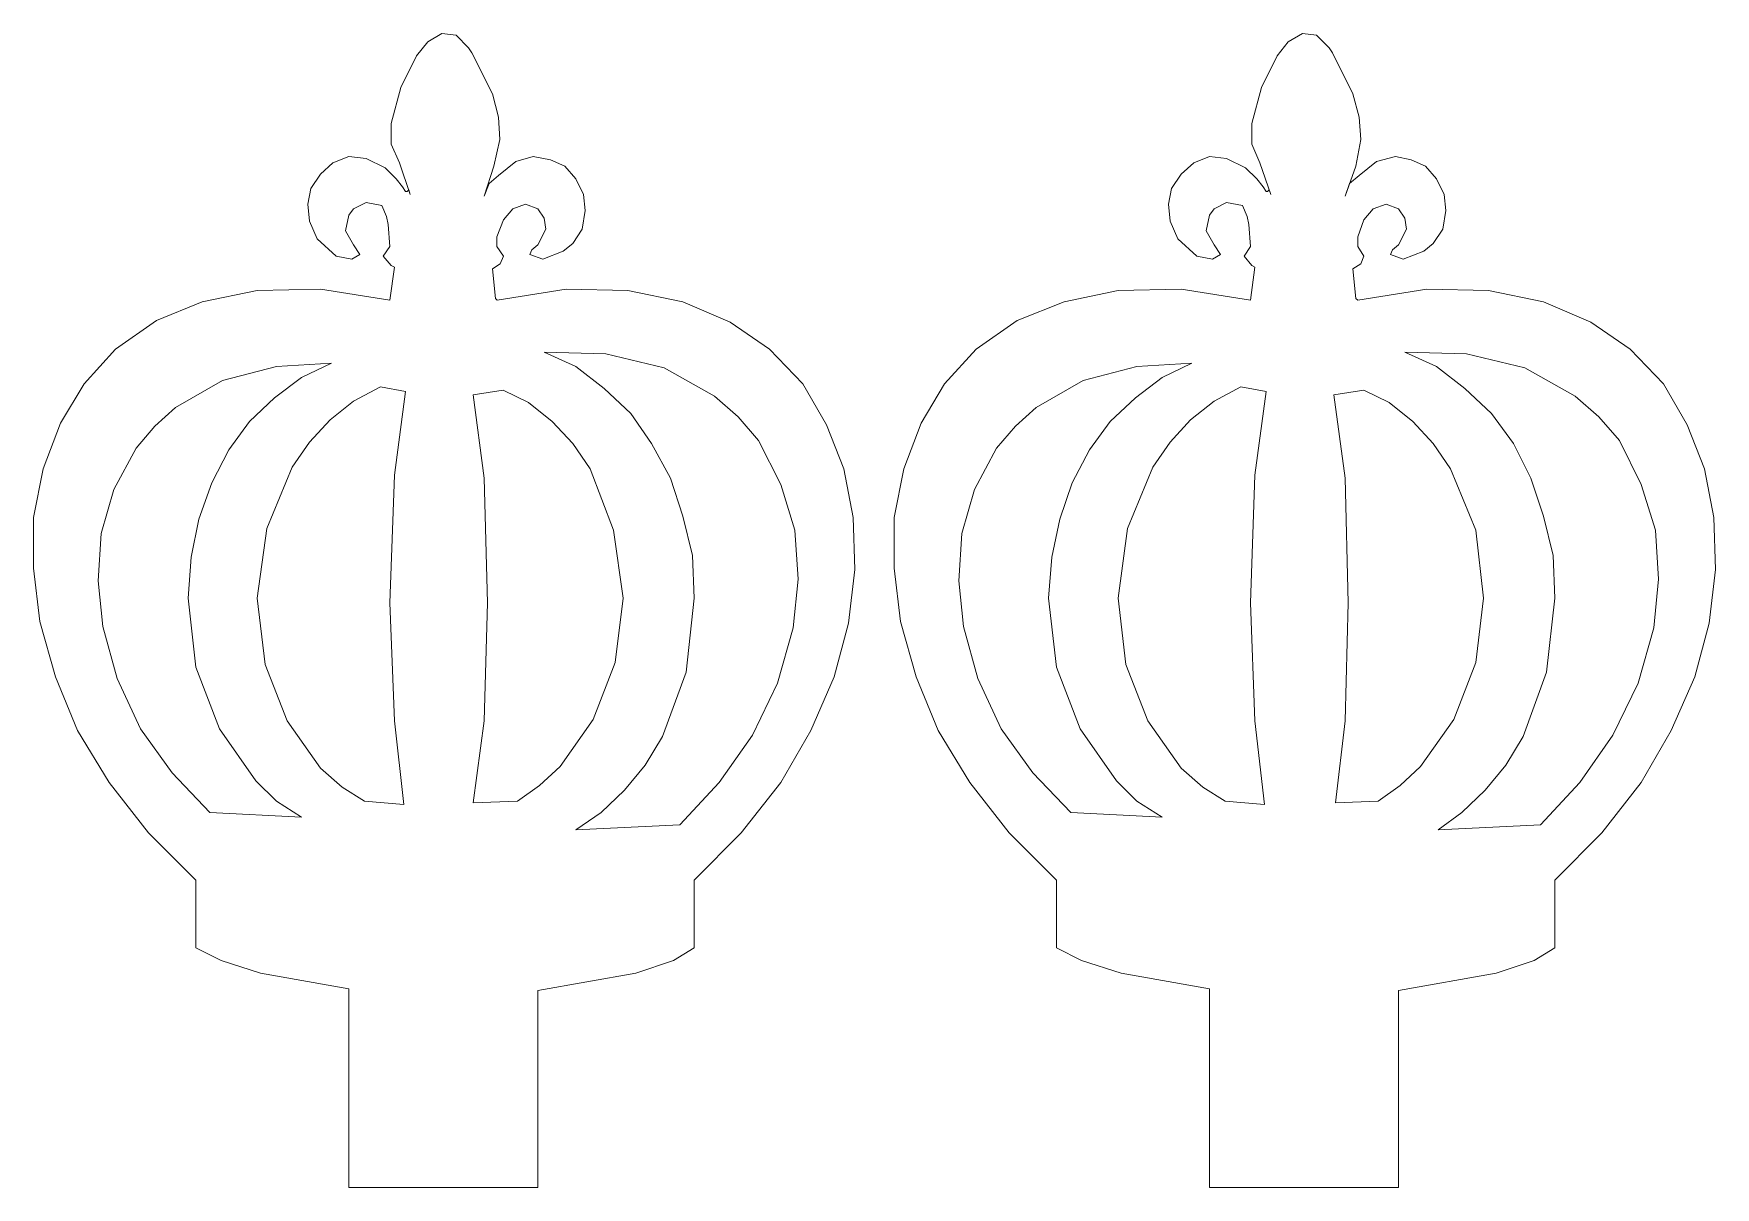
# Model space of a CAD drawing. Header units: inches. Extents: x -4.04 to 3.96, y -5.52 to 0.82.
# Drawn here: x 0.8892 to 1.2626, y -2.9756 to -2.7194 of the extents above; entities that cross this region are included whole.
import ezdxf

# ---------------------------------------------------------------- set-up
doc = ezdxf.new("R2010")
doc.units = ezdxf.units.IN
doc.header["$MEASUREMENT"] = 0
doc.layers.add('Katman 1', color=7, linetype='Continuous')

msp = doc.modelspace()

# ---------------------------------------------------------------- linework, layer by layer
at = {"layer": 'Katman 1', "color": 250, "lineweight": 9}
for points in [[(0.97421, -2.72428), (0.97421, -2.72428), (0.97668, -2.72117), (0.97668, -2.72117)], [(0.97668, -2.72117), (0.97668, -2.72117), (0.97979, -2.71937), (0.97979, -2.71937)], [(0.97979, -2.71937), (0.97979, -2.71937), (0.98297, -2.71974), (0.98297, -2.71974)], [(0.98297, -2.71974), (0.98297, -2.71974), (0.98572, -2.72254), (0.98572, -2.72254)], [(1.16531, -2.72428), (1.16531, -2.72428), (1.16773, -2.72117), (1.16773, -2.72117)], [(1.16773, -2.72117), (1.16773, -2.72117), (1.17089, -2.71937), (1.17089, -2.71937)], [(1.17089, -2.71937), (1.17089, -2.71937), (1.17405, -2.71974), (1.17405, -2.71974)], [(1.17405, -2.71974), (1.17405, -2.71974), (1.17687, -2.72254), (1.17687, -2.72254)], [(0.9707, -2.73132), (0.9707, -2.73132), (0.97421, -2.72428), (0.97421, -2.72428)], [(0.98572, -2.72254), (0.98572, -2.72254), (0.98646, -2.72361), (0.98646, -2.72361)], [(0.98646, -2.72361), (0.98646, -2.72361), (0.99104, -2.7327), (0.99104, -2.7327)], [(1.16178, -2.73132), (1.16178, -2.73132), (1.16531, -2.72428), (1.16531, -2.72428)], [(1.17687, -2.72254), (1.17687, -2.72254), (1.17756, -2.72361), (1.17756, -2.72361)], [(1.17756, -2.72361), (1.17756, -2.72361), (1.18207, -2.7327), (1.18207, -2.7327)], [(0.96859, -2.73934), (0.96859, -2.73934), (0.9707, -2.73132), (0.9707, -2.73132)], [(0.99104, -2.7327), (0.99104, -2.7327), (0.99239, -2.73794), (0.99239, -2.73794)], [(1.15969, -2.73934), (1.15969, -2.73934), (1.16178, -2.73132), (1.16178, -2.73132)], [(1.18207, -2.7327), (1.18207, -2.7327), (1.18351, -2.73794), (1.18351, -2.73794)], [(0.96859, -2.74388), (0.96859, -2.74388), (0.96859, -2.73934), (0.96859, -2.73934)], [(0.99239, -2.73794), (0.99239, -2.73794), (0.99272, -2.74286), (0.99272, -2.74286)], [(1.15969, -2.74388), (1.15969, -2.74388), (1.15969, -2.73934), (1.15969, -2.73934)], [(1.18351, -2.73794), (1.18351, -2.73794), (1.18385, -2.74286), (1.18385, -2.74286)], [(0.97039, -2.74808), (0.97039, -2.74808), (0.96859, -2.74388), (0.96859, -2.74388)], [(0.99272, -2.74286), (0.99272, -2.74286), (0.99137, -2.74879), (0.99137, -2.74879)], [(1.16144, -2.74808), (1.16144, -2.74808), (1.15969, -2.74388), (1.15969, -2.74388)], [(1.18385, -2.74286), (1.18385, -2.74286), (1.18278, -2.74879), (1.18278, -2.74879)], [(0.95286, -2.75055), (0.95286, -2.75055), (0.95565, -2.74808), (0.95565, -2.74808)], [(0.95565, -2.74808), (0.95565, -2.74808), (0.95919, -2.74668), (0.95919, -2.74668)], [(0.95919, -2.74668), (0.95919, -2.74668), (0.96303, -2.74706), (0.96303, -2.74706)], [(0.96303, -2.74706), (0.96303, -2.74706), (0.96721, -2.74917), (0.96721, -2.74917)], [(0.97281, -2.75508), (0.97281, -2.75508), (0.97039, -2.74808), (0.97039, -2.74808)], [(0.99239, -2.75088), (0.99239, -2.75088), (0.99626, -2.74774), (0.99626, -2.74774)], [(0.99626, -2.74774), (0.99626, -2.74774), (1.00008, -2.74668), (1.00008, -2.74668)], [(1.00008, -2.74668), (1.00008, -2.74668), (1.00397, -2.74737), (1.00397, -2.74737)], [(1.00397, -2.74737), (1.00397, -2.74737), (1.00712, -2.74879), (1.00712, -2.74879)], [(1.14395, -2.75055), (1.14395, -2.75055), (1.14676, -2.74808), (1.14676, -2.74808)], [(1.14676, -2.74808), (1.14676, -2.74808), (1.15024, -2.74668), (1.15024, -2.74668)], [(1.15024, -2.74668), (1.15024, -2.74668), (1.15407, -2.74706), (1.15407, -2.74706)], [(1.15407, -2.74706), (1.15407, -2.74706), (1.15829, -2.74917), (1.15829, -2.74917)], [(1.16391, -2.75508), (1.16391, -2.75508), (1.16144, -2.74808), (1.16144, -2.74808)], [(1.18351, -2.75088), (1.18351, -2.75088), (1.18738, -2.74774), (1.18738, -2.74774)], [(1.18738, -2.74774), (1.18738, -2.74774), (1.19154, -2.74668), (1.19154, -2.74668)], [(1.19154, -2.74668), (1.19154, -2.74668), (1.19502, -2.74737), (1.19502, -2.74737)], [(1.19502, -2.74737), (1.19502, -2.74737), (1.1982, -2.74879), (1.1982, -2.74879)], [(0.95074, -2.75372), (0.95074, -2.75372), (0.95286, -2.75055), (0.95286, -2.75055)], [(0.96721, -2.74917), (0.96721, -2.74917), (0.96968, -2.75159), (0.96968, -2.75159)], [(0.96968, -2.75159), (0.96968, -2.75159), (0.97106, -2.75335), (0.97106, -2.75335)], [(0.99137, -2.74879), (0.99137, -2.74879), (0.98923, -2.75546), (0.98923, -2.75546)], [(0.99032, -2.75268), (0.99032, -2.75268), (0.99239, -2.75088), (0.99239, -2.75088)], [(1.00712, -2.74879), (1.00712, -2.74879), (1.00955, -2.75159), (1.00955, -2.75159)], [(1.00955, -2.75159), (1.00955, -2.75159), (1.0113, -2.75508), (1.0113, -2.75508)], [(1.14185, -2.75372), (1.14185, -2.75372), (1.14395, -2.75055), (1.14395, -2.75055)], [(1.15829, -2.74917), (1.15829, -2.74917), (1.16074, -2.75159), (1.16074, -2.75159)], [(1.16074, -2.75159), (1.16074, -2.75159), (1.16216, -2.75335), (1.16216, -2.75335)], [(1.18278, -2.74879), (1.18278, -2.74879), (1.18036, -2.75546), (1.18036, -2.75546)], [(1.18138, -2.75268), (1.18138, -2.75268), (1.18351, -2.75088), (1.18351, -2.75088)], [(1.1982, -2.74879), (1.1982, -2.74879), (1.20065, -2.75159), (1.20065, -2.75159)], [(1.20065, -2.75159), (1.20065, -2.75159), (1.2024, -2.75508), (1.2024, -2.75508)], [(0.95004, -2.75721), (0.95004, -2.75721), (0.95074, -2.75372), (0.95074, -2.75372)], [(0.97106, -2.75335), (0.97106, -2.75335), (0.97177, -2.75441), (0.97177, -2.75441)], [(0.97177, -2.75441), (0.97177, -2.75441), (0.97213, -2.75441), (0.97213, -2.75441)], [(0.97213, -2.75441), (0.97213, -2.75441), (0.97246, -2.75404), (0.97246, -2.75404)], [(0.97246, -2.75404), (0.97246, -2.75404), (0.97281, -2.75508), (0.97281, -2.75508)], [(0.98923, -2.75546), (0.98923, -2.75546), (0.99032, -2.75268), (0.99032, -2.75268)], [(1.0113, -2.75508), (1.0113, -2.75508), (1.01166, -2.75861), (1.01166, -2.75861)], [(1.14113, -2.75721), (1.14113, -2.75721), (1.14185, -2.75372), (1.14185, -2.75372)], [(1.16216, -2.75335), (1.16216, -2.75335), (1.16287, -2.75441), (1.16287, -2.75441)], [(1.16287, -2.75441), (1.16287, -2.75441), (1.16318, -2.75441), (1.16318, -2.75441)], [(1.16318, -2.75441), (1.16318, -2.75441), (1.16354, -2.75404), (1.16354, -2.75404)], [(1.16354, -2.75404), (1.16354, -2.75404), (1.16391, -2.75508), (1.16391, -2.75508)], [(1.18036, -2.75546), (1.18036, -2.75546), (1.18138, -2.75268), (1.18138, -2.75268)], [(1.2024, -2.75508), (1.2024, -2.75508), (1.20274, -2.75861), (1.20274, -2.75861)], [(0.95041, -2.76104), (0.95041, -2.76104), (0.95004, -2.75721), (0.95004, -2.75721)], [(0.96023, -2.75824), (0.96023, -2.75824), (0.95919, -2.75966), (0.95919, -2.75966)], [(0.96303, -2.75683), (0.96303, -2.75683), (0.96023, -2.75824), (0.96023, -2.75824)], [(0.96652, -2.75752), (0.96652, -2.75752), (0.96303, -2.75683), (0.96303, -2.75683)], [(0.96755, -2.75999), (0.96755, -2.75999), (0.96652, -2.75752), (0.96652, -2.75752)], [(0.99557, -2.75824), (0.99557, -2.75824), (0.99348, -2.7607), (0.99348, -2.7607)], [(0.99839, -2.75721), (0.99839, -2.75721), (0.99557, -2.75824), (0.99557, -2.75824)], [(1.00115, -2.75824), (1.00115, -2.75824), (0.99839, -2.75721), (0.99839, -2.75721)], [(1.00255, -2.76033), (1.00255, -2.76033), (1.00115, -2.75824), (1.00115, -2.75824)], [(1.01166, -2.75861), (1.01166, -2.75861), (1.01095, -2.76279), (1.01095, -2.76279)], [(1.14151, -2.76104), (1.14151, -2.76104), (1.14113, -2.75721), (1.14113, -2.75721)], [(1.15129, -2.75824), (1.15129, -2.75824), (1.15024, -2.75966), (1.15024, -2.75966)], [(1.15407, -2.75683), (1.15407, -2.75683), (1.15129, -2.75824), (1.15129, -2.75824)], [(1.15757, -2.75752), (1.15757, -2.75752), (1.15407, -2.75683), (1.15407, -2.75683)], [(1.15865, -2.75999), (1.15865, -2.75999), (1.15757, -2.75752), (1.15757, -2.75752)], [(1.18662, -2.75824), (1.18662, -2.75824), (1.18454, -2.7607), (1.18454, -2.7607)], [(1.18947, -2.75721), (1.18947, -2.75721), (1.18662, -2.75824), (1.18662, -2.75824)], [(1.19225, -2.75824), (1.19225, -2.75824), (1.18947, -2.75721), (1.18947, -2.75721)], [(1.19365, -2.76033), (1.19365, -2.76033), (1.19225, -2.75824), (1.19225, -2.75824)], [(1.20274, -2.75861), (1.20274, -2.75861), (1.20207, -2.76279), (1.20207, -2.76279)], [(0.95217, -2.76491), (0.95217, -2.76491), (0.95041, -2.76104), (0.95041, -2.76104)], [(0.95919, -2.75966), (0.95919, -2.75966), (0.95843, -2.76315), (0.95843, -2.76315)], [(0.95843, -2.76315), (0.95843, -2.76315), (0.96023, -2.76628), (0.96023, -2.76628)], [(0.96793, -2.76172), (0.96793, -2.76172), (0.96755, -2.75999), (0.96755, -2.75999)], [(0.96826, -2.76666), (0.96826, -2.76666), (0.96793, -2.76172), (0.96793, -2.76172)], [(0.99348, -2.7607), (0.99348, -2.7607), (0.99206, -2.76452), (0.99206, -2.76452)], [(1.00115, -2.76628), (1.00115, -2.76628), (1.00288, -2.76279), (1.00288, -2.76279)], [(1.00288, -2.76279), (1.00288, -2.76279), (1.00255, -2.76033), (1.00255, -2.76033)], [(1.01095, -2.76279), (1.01095, -2.76279), (1.00888, -2.76594), (1.00888, -2.76594)], [(1.14327, -2.76491), (1.14327, -2.76491), (1.14151, -2.76104), (1.14151, -2.76104)], [(1.15024, -2.75966), (1.15024, -2.75966), (1.14953, -2.76315), (1.14953, -2.76315)], [(1.14953, -2.76315), (1.14953, -2.76315), (1.15129, -2.76628), (1.15129, -2.76628)], [(1.159, -2.76172), (1.159, -2.76172), (1.15865, -2.75999), (1.15865, -2.75999)], [(1.15936, -2.76666), (1.15936, -2.76666), (1.159, -2.76172), (1.159, -2.76172)], [(1.18454, -2.7607), (1.18454, -2.7607), (1.18318, -2.76452), (1.18318, -2.76452)], [(1.19225, -2.76628), (1.19225, -2.76628), (1.194, -2.76279), (1.194, -2.76279)], [(1.194, -2.76279), (1.194, -2.76279), (1.19365, -2.76033), (1.19365, -2.76033)], [(1.20207, -2.76279), (1.20207, -2.76279), (1.19994, -2.76594), (1.19994, -2.76594)], [(0.95637, -2.76875), (0.95637, -2.76875), (0.95217, -2.76491), (0.95217, -2.76491)], [(0.96023, -2.76628), (0.96023, -2.76628), (0.96161, -2.76839), (0.96161, -2.76839)], [(0.96683, -2.76875), (0.96683, -2.76875), (0.96826, -2.76666), (0.96826, -2.76666)], [(0.99206, -2.76452), (0.99206, -2.76452), (0.99206, -2.76666), (0.99206, -2.76666)], [(0.99206, -2.76666), (0.99206, -2.76666), (0.99348, -2.76875), (0.99348, -2.76875)], [(0.99977, -2.76737), (0.99977, -2.76737), (1.00115, -2.76628), (1.00115, -2.76628)], [(1.00888, -2.76594), (1.00888, -2.76594), (1.00675, -2.7677), (1.00675, -2.7677)], [(1.14742, -2.76875), (1.14742, -2.76875), (1.14327, -2.76491), (1.14327, -2.76491)], [(1.15129, -2.76628), (1.15129, -2.76628), (1.15269, -2.76839), (1.15269, -2.76839)], [(1.15796, -2.76875), (1.15796, -2.76875), (1.15936, -2.76666), (1.15936, -2.76666)], [(1.18318, -2.76452), (1.18318, -2.76452), (1.18318, -2.76666), (1.18318, -2.76666)], [(1.18318, -2.76666), (1.18318, -2.76666), (1.18454, -2.76875), (1.18454, -2.76875)], [(1.19087, -2.76737), (1.19087, -2.76737), (1.19225, -2.76628), (1.19225, -2.76628)], [(1.19994, -2.76594), (1.19994, -2.76594), (1.19785, -2.7677), (1.19785, -2.7677)], [(0.95985, -2.76944), (0.95985, -2.76944), (0.95637, -2.76875), (0.95637, -2.76875)], [(0.96161, -2.76839), (0.96161, -2.76839), (0.95985, -2.76944), (0.95985, -2.76944)], [(0.96859, -2.77086), (0.96859, -2.77086), (0.96683, -2.76875), (0.96683, -2.76875)], [(0.99277, -2.77048), (0.99277, -2.77048), (0.99104, -2.77157), (0.99104, -2.77157)], [(0.99348, -2.76875), (0.99348, -2.76875), (0.99277, -2.77048), (0.99277, -2.77048)], [(0.99939, -2.76839), (0.99939, -2.76839), (0.99977, -2.76737), (0.99977, -2.76737)], [(1.00221, -2.76944), (1.00221, -2.76944), (0.99939, -2.76839), (0.99939, -2.76839)], [(1.00675, -2.7677), (1.00675, -2.7677), (1.00221, -2.76944), (1.00221, -2.76944)], [(1.15096, -2.76944), (1.15096, -2.76944), (1.14742, -2.76875), (1.14742, -2.76875)], [(1.15269, -2.76839), (1.15269, -2.76839), (1.15096, -2.76944), (1.15096, -2.76944)], [(1.15969, -2.77086), (1.15969, -2.77086), (1.15796, -2.76875), (1.15796, -2.76875)], [(1.18385, -2.77048), (1.18385, -2.77048), (1.18207, -2.77157), (1.18207, -2.77157)], [(1.18454, -2.76875), (1.18454, -2.76875), (1.18385, -2.77048), (1.18385, -2.77048)], [(1.19049, -2.76839), (1.19049, -2.76839), (1.19087, -2.76737), (1.19087, -2.76737)], [(1.19329, -2.76944), (1.19329, -2.76944), (1.19049, -2.76839), (1.19049, -2.76839)], [(1.19785, -2.7677), (1.19785, -2.7677), (1.19329, -2.76944), (1.19329, -2.76944)], [(0.96826, -2.77855), (0.96826, -2.77855), (0.9693, -2.77119), (0.9693, -2.77119)], [(0.9693, -2.77119), (0.9693, -2.77119), (0.96859, -2.77086), (0.96859, -2.77086)], [(0.99104, -2.77157), (0.99104, -2.77157), (0.9917, -2.77817), (0.9917, -2.77817)], [(1.15936, -2.77855), (1.15936, -2.77855), (1.16035, -2.77119), (1.16035, -2.77119)], [(1.16035, -2.77119), (1.16035, -2.77119), (1.15969, -2.77086), (1.15969, -2.77086)], [(1.18207, -2.77157), (1.18207, -2.77157), (1.18278, -2.77817), (1.18278, -2.77817)], [(0.92661, -2.7789), (0.92661, -2.7789), (0.93883, -2.77642), (0.93883, -2.77642)], [(0.93883, -2.77642), (0.93883, -2.77642), (0.95286, -2.77608), (0.95286, -2.77608)], [(0.95286, -2.77608), (0.95286, -2.77608), (0.96826, -2.77855), (0.96826, -2.77855)], [(0.99208, -2.77855), (0.99208, -2.77855), (1.00746, -2.77608), (1.00746, -2.77608)], [(1.00746, -2.77608), (1.00746, -2.77608), (1.0211, -2.77642), (1.0211, -2.77642)], [(1.0211, -2.77642), (1.0211, -2.77642), (1.03335, -2.7789), (1.03335, -2.7789)], [(1.11802, -2.7789), (1.11802, -2.7789), (1.12996, -2.77642), (1.12996, -2.77642)], [(1.12996, -2.77642), (1.12996, -2.77642), (1.14395, -2.77608), (1.14395, -2.77608)], [(1.14395, -2.77608), (1.14395, -2.77608), (1.15936, -2.77855), (1.15936, -2.77855)], [(1.18318, -2.77855), (1.18318, -2.77855), (1.19854, -2.77608), (1.19854, -2.77608)], [(1.19854, -2.77608), (1.19854, -2.77608), (1.21218, -2.77642), (1.21218, -2.77642)], [(1.21218, -2.77642), (1.21218, -2.77642), (1.22445, -2.7789), (1.22445, -2.7789)], [(0.9165, -2.78308), (0.9165, -2.78308), (0.92661, -2.7789), (0.92661, -2.7789)], [(0.9917, -2.77817), (0.9917, -2.77817), (0.99208, -2.77855), (0.99208, -2.77855)], [(1.03335, -2.7789), (1.03335, -2.7789), (1.04384, -2.78341), (1.04384, -2.78341)], [(1.10755, -2.78308), (1.10755, -2.78308), (1.11802, -2.7789), (1.11802, -2.7789)], [(1.18278, -2.77817), (1.18278, -2.77817), (1.18318, -2.77855), (1.18318, -2.77855)], [(1.22445, -2.7789), (1.22445, -2.7789), (1.23494, -2.78341), (1.23494, -2.78341)], [(0.90737, -2.78941), (0.90737, -2.78941), (0.9165, -2.78308), (0.9165, -2.78308)], [(1.04384, -2.78341), (1.04384, -2.78341), (1.05257, -2.78941), (1.05257, -2.78941)], [(1.09848, -2.78941), (1.09848, -2.78941), (1.10755, -2.78308), (1.10755, -2.78308)], [(1.23494, -2.78341), (1.23494, -2.78341), (1.24369, -2.78941), (1.24369, -2.78941)], [(0.90039, -2.7971), (0.90039, -2.7971), (0.90737, -2.78941), (0.90737, -2.78941)], [(0.95532, -2.79255), (0.95532, -2.79255), (0.94308, -2.79326), (0.94308, -2.79326)], [(0.94868, -2.7957), (0.94868, -2.7957), (0.95532, -2.79255), (0.95532, -2.79255)], [(1.00955, -2.79326), (1.00955, -2.79326), (1.00255, -2.79008), (1.00255, -2.79008)], [(1.00255, -2.79008), (1.00255, -2.79008), (1.01622, -2.79044), (1.01622, -2.79044)], [(1.01622, -2.79044), (1.01622, -2.79044), (1.02919, -2.79357), (1.02919, -2.79357)], [(1.05257, -2.78941), (1.05257, -2.78941), (1.05995, -2.7971), (1.05995, -2.7971)], [(1.09144, -2.7971), (1.09144, -2.7971), (1.09848, -2.78941), (1.09848, -2.78941)], [(1.14638, -2.79255), (1.14638, -2.79255), (1.13416, -2.79326), (1.13416, -2.79326)], [(1.13975, -2.7957), (1.13975, -2.7957), (1.14638, -2.79255), (1.14638, -2.79255)], [(1.20065, -2.79326), (1.20065, -2.79326), (1.19365, -2.79008), (1.19365, -2.79008)], [(1.19365, -2.79008), (1.19365, -2.79008), (1.20731, -2.79044), (1.20731, -2.79044)], [(1.20731, -2.79044), (1.20731, -2.79044), (1.22025, -2.79357), (1.22025, -2.79357)], [(1.24369, -2.78941), (1.24369, -2.78941), (1.25105, -2.7971), (1.25105, -2.7971)], [(0.93114, -2.79639), (0.93114, -2.79639), (0.92065, -2.80237), (0.92065, -2.80237)], [(0.94308, -2.79326), (0.94308, -2.79326), (0.93114, -2.79639), (0.93114, -2.79639)], [(0.9427, -2.80024), (0.9427, -2.80024), (0.94868, -2.7957), (0.94868, -2.7957)], [(1.01586, -2.79815), (1.01586, -2.79815), (1.00955, -2.79326), (1.00955, -2.79326)], [(1.02919, -2.79357), (1.02919, -2.79357), (1.04035, -2.7999), (1.04035, -2.7999)], [(1.12224, -2.79639), (1.12224, -2.79639), (1.11175, -2.80237), (1.11175, -2.80237)], [(1.13416, -2.79326), (1.13416, -2.79326), (1.12224, -2.79639), (1.12224, -2.79639)], [(1.1338, -2.80024), (1.1338, -2.80024), (1.13975, -2.7957), (1.13975, -2.7957)], [(1.20694, -2.79815), (1.20694, -2.79815), (1.20065, -2.79326), (1.20065, -2.79326)], [(1.22025, -2.79357), (1.22025, -2.79357), (1.23145, -2.7999), (1.23145, -2.7999)], [(0.89514, -2.80586), (0.89514, -2.80586), (0.90039, -2.7971), (0.90039, -2.7971)], [(0.93712, -2.80553), (0.93712, -2.80553), (0.9427, -2.80024), (0.9427, -2.80024)], [(0.96617, -2.79779), (0.96617, -2.79779), (0.96023, -2.80095), (0.96023, -2.80095)], [(0.97177, -2.79886), (0.97177, -2.79886), (0.96617, -2.79779), (0.96617, -2.79779)], [(0.9693, -2.81739), (0.9693, -2.81739), (0.97177, -2.79886), (0.97177, -2.79886)], [(0.99343, -2.7985), (0.99343, -2.7985), (0.98681, -2.79957), (0.98681, -2.79957)], [(0.98681, -2.79957), (0.98681, -2.79957), (0.98923, -2.81808), (0.98923, -2.81808)], [(0.99906, -2.80128), (0.99906, -2.80128), (0.99343, -2.7985), (0.99343, -2.7985)], [(1.02177, -2.80375), (1.02177, -2.80375), (1.01586, -2.79815), (1.01586, -2.79815)], [(1.04035, -2.7999), (1.04035, -2.7999), (1.04559, -2.80444), (1.04559, -2.80444)], [(1.05995, -2.7971), (1.05995, -2.7971), (1.0652, -2.80624), (1.0652, -2.80624)], [(1.08622, -2.80586), (1.08622, -2.80586), (1.09144, -2.7971), (1.09144, -2.7971)], [(1.1282, -2.80553), (1.1282, -2.80553), (1.1338, -2.80024), (1.1338, -2.80024)], [(1.15724, -2.79779), (1.15724, -2.79779), (1.15129, -2.80095), (1.15129, -2.80095)], [(1.16287, -2.79886), (1.16287, -2.79886), (1.15724, -2.79779), (1.15724, -2.79779)], [(1.16035, -2.81739), (1.16035, -2.81739), (1.16287, -2.79886), (1.16287, -2.79886)], [(1.18454, -2.7985), (1.18454, -2.7985), (1.17789, -2.79957), (1.17789, -2.79957)], [(1.17789, -2.79957), (1.17789, -2.79957), (1.18036, -2.81808), (1.18036, -2.81808)], [(1.19016, -2.80128), (1.19016, -2.80128), (1.18454, -2.7985), (1.18454, -2.7985)], [(1.21287, -2.80375), (1.21287, -2.80375), (1.20694, -2.79815), (1.20694, -2.79815)], [(1.23145, -2.7999), (1.23145, -2.7999), (1.23669, -2.80444), (1.23669, -2.80444)], [(1.25105, -2.7971), (1.25105, -2.7971), (1.25629, -2.80624), (1.25629, -2.80624)], [(0.92065, -2.80237), (0.92065, -2.80237), (0.91612, -2.80653), (0.91612, -2.80653)], [(0.96023, -2.80095), (0.96023, -2.80095), (0.95499, -2.80515), (0.95499, -2.80515)], [(1.0043, -2.80548), (1.0043, -2.80548), (0.99906, -2.80128), (0.99906, -2.80128)], [(1.02637, -2.81039), (1.02637, -2.81039), (1.02177, -2.80375), (1.02177, -2.80375)], [(1.11175, -2.80237), (1.11175, -2.80237), (1.10717, -2.80653), (1.10717, -2.80653)], [(1.15129, -2.80095), (1.15129, -2.80095), (1.14602, -2.80515), (1.14602, -2.80515)], [(1.1954, -2.80548), (1.1954, -2.80548), (1.19016, -2.80128), (1.19016, -2.80128)], [(1.21778, -2.81039), (1.21778, -2.81039), (1.21287, -2.80375), (1.21287, -2.80375)], [(0.89128, -2.81599), (0.89128, -2.81599), (0.89514, -2.80586), (0.89514, -2.80586)], [(0.91612, -2.80653), (0.91612, -2.80653), (0.91192, -2.81141), (0.91192, -2.81141)], [(0.93254, -2.81179), (0.93254, -2.81179), (0.93712, -2.80553), (0.93712, -2.80553)], [(0.95499, -2.80515), (0.95499, -2.80515), (0.95041, -2.81006), (0.95041, -2.81006)], [(1.00888, -2.81039), (1.00888, -2.81039), (1.0043, -2.80548), (1.0043, -2.80548)], [(1.04559, -2.80444), (1.04559, -2.80444), (1.05015, -2.80973), (1.05015, -2.80973)], [(1.0652, -2.80624), (1.0652, -2.80624), (1.06904, -2.81599), (1.06904, -2.81599)], [(1.08237, -2.81599), (1.08237, -2.81599), (1.08622, -2.80586), (1.08622, -2.80586)], [(1.10717, -2.80653), (1.10717, -2.80653), (1.10297, -2.81141), (1.10297, -2.81141)], [(1.12364, -2.81179), (1.12364, -2.81179), (1.1282, -2.80553), (1.1282, -2.80553)], [(1.14602, -2.80515), (1.14602, -2.80515), (1.14151, -2.81006), (1.14151, -2.81006)], [(1.19994, -2.81039), (1.19994, -2.81039), (1.1954, -2.80548), (1.1954, -2.80548)], [(1.23669, -2.80444), (1.23669, -2.80444), (1.24127, -2.80973), (1.24127, -2.80973)], [(1.25629, -2.80624), (1.25629, -2.80624), (1.26016, -2.81599), (1.26016, -2.81599)], [(0.91192, -2.81141), (0.91192, -2.81141), (0.90701, -2.82057), (0.90701, -2.82057)], [(0.95041, -2.81006), (0.95041, -2.81006), (0.94659, -2.81561), (0.94659, -2.81561)], [(1.01272, -2.81599), (1.01272, -2.81599), (1.00888, -2.81039), (1.00888, -2.81039)], [(1.03057, -2.81808), (1.03057, -2.81808), (1.02637, -2.81039), (1.02637, -2.81039)], [(1.05015, -2.80973), (1.05015, -2.80973), (1.05508, -2.81946), (1.05508, -2.81946)], [(1.10297, -2.81141), (1.10297, -2.81141), (1.09811, -2.82057), (1.09811, -2.82057)], [(1.14151, -2.81006), (1.14151, -2.81006), (1.13765, -2.81561), (1.13765, -2.81561)], [(1.2038, -2.81599), (1.2038, -2.81599), (1.19994, -2.81039), (1.19994, -2.81039)], [(1.22163, -2.81808), (1.22163, -2.81808), (1.21778, -2.81039), (1.21778, -2.81039)], [(1.24127, -2.80973), (1.24127, -2.80973), (1.24612, -2.81946), (1.24612, -2.81946)], [(0.92872, -2.81913), (0.92872, -2.81913), (0.93254, -2.81179), (0.93254, -2.81179)], [(1.1198, -2.81913), (1.1198, -2.81913), (1.12364, -2.81179), (1.12364, -2.81179)], [(0.88919, -2.82684), (0.88919, -2.82684), (0.89128, -2.81599), (0.89128, -2.81599)], [(0.9259, -2.8272), (0.9259, -2.8272), (0.92872, -2.81913), (0.92872, -2.81913)], [(0.94659, -2.81561), (0.94659, -2.81561), (0.94096, -2.82928), (0.94096, -2.82928)], [(0.96826, -2.84577), (0.96826, -2.84577), (0.9693, -2.81739), (0.9693, -2.81739)], [(0.98923, -2.81808), (0.98923, -2.81808), (0.98995, -2.84577), (0.98995, -2.84577)], [(1.01793, -2.82962), (1.01793, -2.82962), (1.01272, -2.81599), (1.01272, -2.81599)], [(1.03335, -2.82648), (1.03335, -2.82648), (1.03057, -2.81808), (1.03057, -2.81808)], [(1.06904, -2.81599), (1.06904, -2.81599), (1.07117, -2.82684), (1.07117, -2.82684)], [(1.08026, -2.82684), (1.08026, -2.82684), (1.08237, -2.81599), (1.08237, -2.81599)], [(1.117, -2.8272), (1.117, -2.8272), (1.1198, -2.81913), (1.1198, -2.81913)], [(1.13765, -2.81561), (1.13765, -2.81561), (1.13207, -2.82928), (1.13207, -2.82928)], [(1.15936, -2.84577), (1.15936, -2.84577), (1.16035, -2.81739), (1.16035, -2.81739)], [(1.18036, -2.81808), (1.18036, -2.81808), (1.18104, -2.84577), (1.18104, -2.84577)], [(1.20938, -2.82962), (1.20938, -2.82962), (1.2038, -2.81599), (1.2038, -2.81599)], [(1.22445, -2.82648), (1.22445, -2.82648), (1.22163, -2.81808), (1.22163, -2.81808)], [(1.26016, -2.81599), (1.26016, -2.81599), (1.26225, -2.82684), (1.26225, -2.82684)], [(0.90701, -2.82057), (0.90701, -2.82057), (0.90421, -2.83033), (0.90421, -2.83033)], [(1.05508, -2.81946), (1.05508, -2.81946), (1.05819, -2.82962), (1.05819, -2.82962)], [(1.09811, -2.82057), (1.09811, -2.82057), (1.09531, -2.83033), (1.09531, -2.83033)], [(1.24612, -2.81946), (1.24612, -2.81946), (1.2493, -2.82962), (1.2493, -2.82962)], [(1.03546, -2.83524), (1.03546, -2.83524), (1.03335, -2.82648), (1.03335, -2.82648)], [(1.22654, -2.83524), (1.22654, -2.83524), (1.22445, -2.82648), (1.22445, -2.82648)], [(0.88919, -2.83806), (0.88919, -2.83806), (0.88919, -2.82684), (0.88919, -2.82684)], [(0.90421, -2.83033), (0.90421, -2.83033), (0.90352, -2.84084), (0.90352, -2.84084)], [(0.92419, -2.83562), (0.92419, -2.83562), (0.9259, -2.8272), (0.9259, -2.8272)], [(0.94096, -2.82928), (0.94096, -2.82928), (0.93883, -2.84469), (0.93883, -2.84469)], [(1.02008, -2.84469), (1.02008, -2.84469), (1.01793, -2.82962), (1.01793, -2.82962)], [(1.05819, -2.82962), (1.05819, -2.82962), (1.05891, -2.84048), (1.05891, -2.84048)], [(1.07117, -2.82684), (1.07117, -2.82684), (1.07151, -2.83839), (1.07151, -2.83839)], [(1.08026, -2.83806), (1.08026, -2.83806), (1.08026, -2.82684), (1.08026, -2.82684)], [(1.09531, -2.83033), (1.09531, -2.83033), (1.09462, -2.84084), (1.09462, -2.84084)], [(1.11526, -2.83562), (1.11526, -2.83562), (1.117, -2.8272), (1.117, -2.8272)], [(1.13207, -2.82928), (1.13207, -2.82928), (1.12996, -2.84469), (1.12996, -2.84469)], [(1.21114, -2.84469), (1.21114, -2.84469), (1.20938, -2.82962), (1.20938, -2.82962)], [(1.2493, -2.82962), (1.2493, -2.82962), (1.24996, -2.84048), (1.24996, -2.84048)], [(1.26225, -2.82684), (1.26225, -2.82684), (1.26259, -2.83839), (1.26259, -2.83839)], [(0.92348, -2.84469), (0.92348, -2.84469), (0.92419, -2.83562), (0.92419, -2.83562)], [(1.03581, -2.84469), (1.03581, -2.84469), (1.03546, -2.83524), (1.03546, -2.83524)], [(1.11453, -2.84469), (1.11453, -2.84469), (1.11526, -2.83562), (1.11526, -2.83562)], [(1.22691, -2.84469), (1.22691, -2.84469), (1.22654, -2.83524), (1.22654, -2.83524)], [(0.89056, -2.84993), (0.89056, -2.84993), (0.88919, -2.83806), (0.88919, -2.83806)], [(0.90352, -2.84084), (0.90352, -2.84084), (0.90454, -2.851), (0.90454, -2.851)], [(1.05891, -2.84048), (1.05891, -2.84048), (1.05782, -2.85133), (1.05782, -2.85133)], [(1.07151, -2.83839), (1.07151, -2.83839), (1.07011, -2.85029), (1.07011, -2.85029)], [(1.08166, -2.84993), (1.08166, -2.84993), (1.08026, -2.83806), (1.08026, -2.83806)], [(1.09462, -2.84084), (1.09462, -2.84084), (1.09564, -2.851), (1.09564, -2.851)], [(1.24996, -2.84048), (1.24996, -2.84048), (1.24891, -2.85133), (1.24891, -2.85133)], [(1.26259, -2.83839), (1.26259, -2.83839), (1.26121, -2.85029), (1.26121, -2.85029)], [(0.92519, -2.86008), (0.92519, -2.86008), (0.92348, -2.84469), (0.92348, -2.84469)], [(0.93883, -2.84469), (0.93883, -2.84469), (0.94059, -2.85942), (0.94059, -2.85942)], [(1.01833, -2.85904), (1.01833, -2.85904), (1.02008, -2.84469), (1.02008, -2.84469)], [(1.03406, -2.86113), (1.03406, -2.86113), (1.03581, -2.84469), (1.03581, -2.84469)], [(1.11631, -2.86008), (1.11631, -2.86008), (1.11453, -2.84469), (1.11453, -2.84469)], [(1.12996, -2.84469), (1.12996, -2.84469), (1.13169, -2.85942), (1.13169, -2.85942)], [(1.20938, -2.85904), (1.20938, -2.85904), (1.21114, -2.84469), (1.21114, -2.84469)], [(1.22511, -2.86113), (1.22511, -2.86113), (1.22691, -2.84469), (1.22691, -2.84469)], [(0.9693, -2.87197), (0.9693, -2.87197), (0.96826, -2.84577), (0.96826, -2.84577)], [(0.98995, -2.84577), (0.98995, -2.84577), (0.98923, -2.87197), (0.98923, -2.87197)], [(1.16035, -2.87197), (1.16035, -2.87197), (1.15936, -2.84577), (1.15936, -2.84577)], [(1.18104, -2.84577), (1.18104, -2.84577), (1.18036, -2.87197), (1.18036, -2.87197)], [(0.89407, -2.8622), (0.89407, -2.8622), (0.89056, -2.84993), (0.89056, -2.84993)], [(0.90454, -2.851), (0.90454, -2.851), (0.90772, -2.86255), (0.90772, -2.86255)], [(1.05782, -2.85133), (1.05782, -2.85133), (1.05437, -2.86362), (1.05437, -2.86362)], [(1.07011, -2.85029), (1.07011, -2.85029), (1.06693, -2.8622), (1.06693, -2.8622)], [(1.08515, -2.8622), (1.08515, -2.8622), (1.08166, -2.84993), (1.08166, -2.84993)], [(1.09564, -2.851), (1.09564, -2.851), (1.0988, -2.86255), (1.0988, -2.86255)], [(1.24891, -2.85133), (1.24891, -2.85133), (1.24543, -2.86362), (1.24543, -2.86362)], [(1.26121, -2.85029), (1.26121, -2.85029), (1.25805, -2.8622), (1.25805, -2.8622)], [(0.93048, -2.87377), (0.93048, -2.87377), (0.92519, -2.86008), (0.92519, -2.86008)], [(0.94059, -2.85942), (0.94059, -2.85942), (0.9455, -2.87197), (0.9455, -2.87197)], [(1.01342, -2.87167), (1.01342, -2.87167), (1.01833, -2.85904), (1.01833, -2.85904)], [(1.12153, -2.87377), (1.12153, -2.87377), (1.11631, -2.86008), (1.11631, -2.86008)], [(1.13169, -2.85942), (1.13169, -2.85942), (1.1366, -2.87197), (1.1366, -2.87197)], [(1.20449, -2.87167), (1.20449, -2.87167), (1.20938, -2.85904), (1.20938, -2.85904)], [(0.89896, -2.87411), (0.89896, -2.87411), (0.89407, -2.8622), (0.89407, -2.8622)], [(0.90772, -2.86255), (0.90772, -2.86255), (0.91294, -2.87377), (0.91294, -2.87377)], [(1.02879, -2.87546), (1.02879, -2.87546), (1.03406, -2.86113), (1.03406, -2.86113)], [(1.05437, -2.86362), (1.05437, -2.86362), (1.0488, -2.87515), (1.0488, -2.87515)], [(1.06693, -2.8622), (1.06693, -2.8622), (1.06173, -2.87411), (1.06173, -2.87411)], [(1.09004, -2.87411), (1.09004, -2.87411), (1.08515, -2.8622), (1.08515, -2.8622)], [(1.0988, -2.86255), (1.0988, -2.86255), (1.10404, -2.87377), (1.10404, -2.87377)], [(1.21992, -2.87546), (1.21992, -2.87546), (1.22511, -2.86113), (1.22511, -2.86113)], [(1.24543, -2.86362), (1.24543, -2.86362), (1.23985, -2.87515), (1.23985, -2.87515)], [(1.25805, -2.8622), (1.25805, -2.8622), (1.25278, -2.87411), (1.25278, -2.87411)], [(0.90596, -2.88565), (0.90596, -2.88565), (0.89896, -2.87411), (0.89896, -2.87411)], [(0.91294, -2.87377), (0.91294, -2.87377), (0.91998, -2.88351), (0.91998, -2.88351)], [(0.9385, -2.88531), (0.9385, -2.88531), (0.93048, -2.87377), (0.93048, -2.87377)], [(0.9455, -2.87197), (0.9455, -2.87197), (0.95286, -2.88246), (0.95286, -2.88246)], [(0.97141, -2.89053), (0.97141, -2.89053), (0.9693, -2.87197), (0.9693, -2.87197)], [(0.98923, -2.87197), (0.98923, -2.87197), (0.98681, -2.89018), (0.98681, -2.89018)], [(1.00606, -2.88213), (1.00606, -2.88213), (1.01342, -2.87167), (1.01342, -2.87167)], [(1.0488, -2.87515), (1.0488, -2.87515), (1.04142, -2.88565), (1.04142, -2.88565)], [(1.06173, -2.87411), (1.06173, -2.87411), (1.05508, -2.88565), (1.05508, -2.88565)], [(1.09702, -2.88565), (1.09702, -2.88565), (1.09004, -2.87411), (1.09004, -2.87411)], [(1.10404, -2.87377), (1.10404, -2.87377), (1.11104, -2.88351), (1.11104, -2.88351)], [(1.1296, -2.88531), (1.1296, -2.88531), (1.12153, -2.87377), (1.12153, -2.87377)], [(1.1366, -2.87197), (1.1366, -2.87197), (1.14395, -2.88246), (1.14395, -2.88246)], [(1.16249, -2.89053), (1.16249, -2.89053), (1.16035, -2.87197), (1.16035, -2.87197)], [(1.18036, -2.87197), (1.18036, -2.87197), (1.17827, -2.89018), (1.17827, -2.89018)], [(1.19713, -2.88213), (1.19713, -2.88213), (1.20449, -2.87167), (1.20449, -2.87167)], [(1.23985, -2.87515), (1.23985, -2.87515), (1.23249, -2.88565), (1.23249, -2.88565)], [(1.25278, -2.87411), (1.25278, -2.87411), (1.24612, -2.88565), (1.24612, -2.88565)], [(1.02494, -2.8818), (1.02494, -2.8818), (1.02879, -2.87546), (1.02879, -2.87546)], [(1.21605, -2.8818), (1.21605, -2.8818), (1.21992, -2.87546), (1.21992, -2.87546)], [(0.95286, -2.88246), (0.95286, -2.88246), (0.95772, -2.88669), (0.95772, -2.88669)], [(1.0015, -2.88633), (1.0015, -2.88633), (1.00606, -2.88213), (1.00606, -2.88213)], [(1.02041, -2.88738), (1.02041, -2.88738), (1.02494, -2.8818), (1.02494, -2.8818)], [(1.14395, -2.88246), (1.14395, -2.88246), (1.14882, -2.88669), (1.14882, -2.88669)], [(1.19258, -2.88633), (1.19258, -2.88633), (1.19713, -2.88213), (1.19713, -2.88213)], [(1.21147, -2.88738), (1.21147, -2.88738), (1.21605, -2.8818), (1.21605, -2.8818)], [(0.9147, -2.89684), (0.9147, -2.89684), (0.90596, -2.88565), (0.90596, -2.88565)], [(0.91998, -2.88351), (0.91998, -2.88351), (0.92834, -2.89229), (0.92834, -2.89229)], [(0.94308, -2.88982), (0.94308, -2.88982), (0.9385, -2.88531), (0.9385, -2.88531)], [(0.99659, -2.88982), (0.99659, -2.88982), (1.0015, -2.88633), (1.0015, -2.88633)], [(1.04142, -2.88565), (1.04142, -2.88565), (1.03264, -2.89509), (1.03264, -2.89509)], [(1.05508, -2.88565), (1.05508, -2.88565), (1.04631, -2.89684), (1.04631, -2.89684)], [(1.1058, -2.89684), (1.1058, -2.89684), (1.09702, -2.88565), (1.09702, -2.88565)], [(1.11104, -2.88351), (1.11104, -2.88351), (1.11946, -2.89229), (1.11946, -2.89229)], [(1.13416, -2.88982), (1.13416, -2.88982), (1.1296, -2.88531), (1.1296, -2.88531)], [(1.18769, -2.88982), (1.18769, -2.88982), (1.19258, -2.88633), (1.19258, -2.88633)], [(1.23249, -2.88565), (1.23249, -2.88565), (1.22374, -2.89509), (1.22374, -2.89509)], [(1.24612, -2.88565), (1.24612, -2.88565), (1.23739, -2.89684), (1.23739, -2.89684)], [(0.94868, -2.89333), (0.94868, -2.89333), (0.94308, -2.88982), (0.94308, -2.88982)], [(0.95772, -2.88669), (0.95772, -2.88669), (0.96268, -2.88982), (0.96268, -2.88982)], [(0.96268, -2.88982), (0.96268, -2.88982), (0.97141, -2.89053), (0.97141, -2.89053)], [(0.98681, -2.89018), (0.98681, -2.89018), (0.99659, -2.88982), (0.99659, -2.88982)], [(1.01517, -2.89229), (1.01517, -2.89229), (1.02041, -2.88738), (1.02041, -2.88738)], [(1.13975, -2.89333), (1.13975, -2.89333), (1.13416, -2.88982), (1.13416, -2.88982)], [(1.14882, -2.88669), (1.14882, -2.88669), (1.15373, -2.88982), (1.15373, -2.88982)], [(1.15373, -2.88982), (1.15373, -2.88982), (1.16249, -2.89053), (1.16249, -2.89053)], [(1.17827, -2.89018), (1.17827, -2.89018), (1.18769, -2.88982), (1.18769, -2.88982)], [(1.20627, -2.89229), (1.20627, -2.89229), (1.21147, -2.88738), (1.21147, -2.88738)], [(0.92834, -2.89229), (0.92834, -2.89229), (0.94868, -2.89333), (0.94868, -2.89333)], [(1.00955, -2.89613), (1.00955, -2.89613), (1.01517, -2.89229), (1.01517, -2.89229)], [(1.11946, -2.89229), (1.11946, -2.89229), (1.13975, -2.89333), (1.13975, -2.89333)], [(1.20102, -2.89613), (1.20102, -2.89613), (1.20627, -2.89229), (1.20627, -2.89229)], [(0.92519, -2.90731), (0.92519, -2.90731), (0.9147, -2.89684), (0.9147, -2.89684)], [(1.03264, -2.89509), (1.03264, -2.89509), (1.00955, -2.89613), (1.00955, -2.89613)], [(1.04631, -2.89684), (1.04631, -2.89684), (1.03581, -2.90731), (1.03581, -2.90731)], [(1.11631, -2.90731), (1.11631, -2.90731), (1.1058, -2.89684), (1.1058, -2.89684)], [(1.22374, -2.89509), (1.22374, -2.89509), (1.20102, -2.89613), (1.20102, -2.89613)], [(1.23739, -2.89684), (1.23739, -2.89684), (1.22691, -2.90731), (1.22691, -2.90731)], [(0.92519, -2.92237), (0.92519, -2.92237), (0.92519, -2.90731), (0.92519, -2.90731)], [(1.03581, -2.90731), (1.03581, -2.90731), (1.03581, -2.92237), (1.03581, -2.92237)], [(1.11631, -2.92237), (1.11631, -2.92237), (1.11631, -2.90731), (1.11631, -2.90731)], [(1.22691, -2.90731), (1.22691, -2.90731), (1.22691, -2.92237), (1.22691, -2.92237)], [(0.93085, -2.92518), (0.93085, -2.92518), (0.92519, -2.92237), (0.92519, -2.92237)], [(1.03581, -2.92237), (1.03581, -2.92237), (1.03126, -2.92518), (1.03126, -2.92518)], [(1.12186, -2.92518), (1.12186, -2.92518), (1.11631, -2.92237), (1.11631, -2.92237)], [(1.22691, -2.92237), (1.22691, -2.92237), (1.22233, -2.92518), (1.22233, -2.92518)], [(0.93959, -2.928), (0.93959, -2.928), (0.93085, -2.92518), (0.93085, -2.92518)], [(1.03126, -2.92518), (1.03126, -2.92518), (1.02288, -2.928), (1.02288, -2.928)], [(1.13067, -2.928), (1.13067, -2.928), (1.12186, -2.92518), (1.12186, -2.92518)], [(1.22233, -2.92518), (1.22233, -2.92518), (1.21394, -2.928), (1.21394, -2.928)], [(0.95919, -2.93149), (0.95919, -2.93149), (0.93959, -2.928), (0.93959, -2.928)], [(1.02288, -2.928), (1.02288, -2.928), (1.00115, -2.93185), (1.00115, -2.93185)], [(1.15024, -2.93149), (1.15024, -2.93149), (1.13067, -2.928), (1.13067, -2.928)], [(1.21394, -2.928), (1.21394, -2.928), (1.19225, -2.93185), (1.19225, -2.93185)], [(0.95919, -2.97556), (0.95919, -2.97556), (0.95919, -2.93149), (0.95919, -2.93149)], [(1.00115, -2.93185), (1.00115, -2.93185), (1.00115, -2.97556), (1.00115, -2.97556)], [(1.15024, -2.97556), (1.15024, -2.97556), (1.15024, -2.93149), (1.15024, -2.93149)], [(1.19225, -2.93185), (1.19225, -2.93185), (1.19225, -2.97556), (1.19225, -2.97556)], [(1.00115, -2.97556), (1.00115, -2.97556), (0.95919, -2.97556), (0.95919, -2.97556)], [(1.19225, -2.97556), (1.19225, -2.97556), (1.15024, -2.97556), (1.15024, -2.97556)]]:
    msp.add_open_spline(points, degree=3, dxfattribs=at)

doc.saveas('drawing.dxf')
